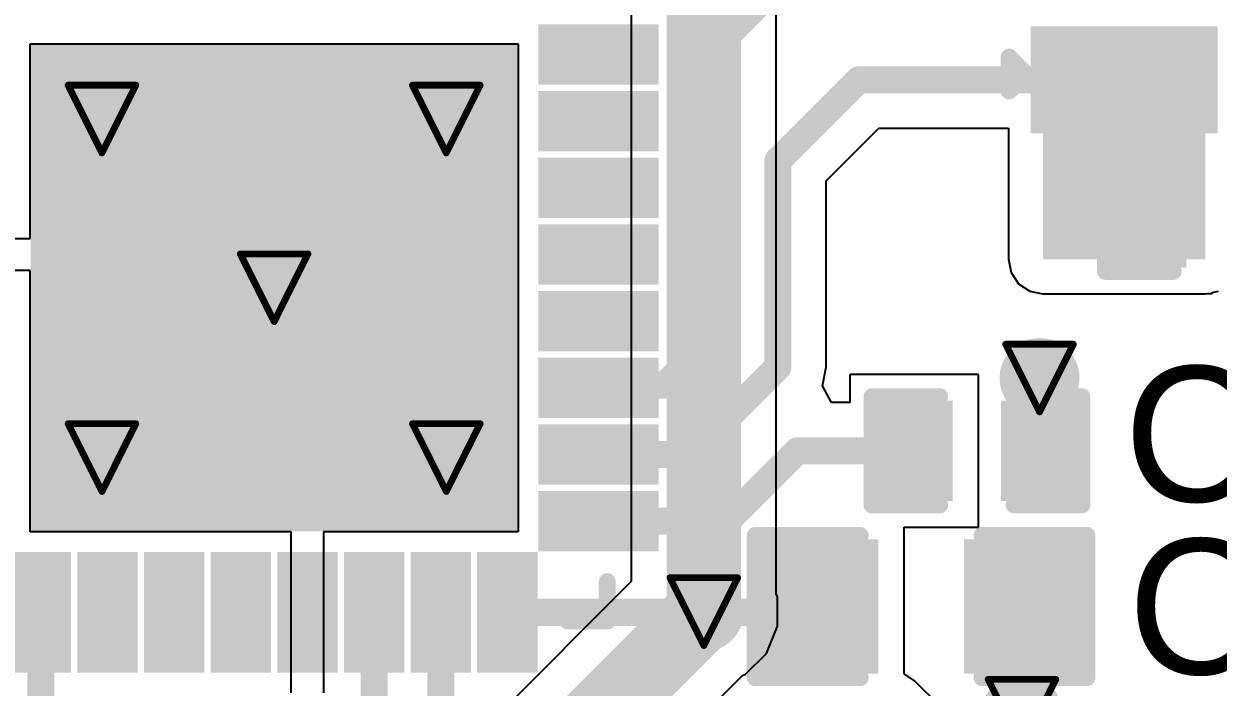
# Model space of a CAD drawing. Header units: inches. Extents: x -89 to 406, y -87 to 102.
# Drawn here: x -71.38 to -62.41, y -11.86 to -6.88 of the extents above; entities that cross this region are included whole.
import ezdxf

# ---------------------------------------------------------------- set-up
doc = ezdxf.new("R2010")
doc.units = ezdxf.units.IN
for name, color, linetype in [('Board_Outline', 56, 'Continuous'), ('Bottom Layer', 5, 'Continuous'), ('Drill Drawing', 1, 'Continuous'), ('Top Layer', 1, 'Continuous'), ('Top Overlay', 2, 'Continuous'), ('Top Paste', 8, 'Continuous'), ('Top Solder', 216, 'Continuous'), ('Via Holes', 16, 'Continuous')]:
    doc.layers.add(name, color=color, linetype=linetype)
doc.styles.add('Arial', font='', dxfattribs={"height": 0.2})
doc.styles.get('Arial').set_extended_font_data('Arial')

msp = doc.modelspace()

# ---------------------------------------------------------------- hatches: boundary and pattern name
at = {"layer": 'Bottom Layer'}
h = msp.add_hatch(color=5, dxfattribs=at)
edge = h.paths.add_edge_path()
edge.add_arc((-70.7898, -7.5946), 0.3, 0, 360)
h = msp.add_hatch(color=5, dxfattribs=at)
edge = h.paths.add_edge_path()
edge.add_arc((-68.2058, -7.5946), 0.3, 0, 360)
h = msp.add_hatch(color=5, dxfattribs=at)
edge = h.paths.add_edge_path()
edge.add_arc((-69.4978, -8.8606), 0.3, 0, 360)
h = msp.add_hatch(color=5, dxfattribs=at)
edge = h.paths.add_edge_path()
edge.add_arc((-63.754, -9.5377), 0.3, 0, 360)
h = msp.add_hatch(color=5, dxfattribs=at)
edge = h.paths.add_edge_path()
edge.add_arc((-70.7898, -10.1346), 0.3, 0, 360)
h = msp.add_hatch(color=5, dxfattribs=at)
edge = h.paths.add_edge_path()
edge.add_arc((-68.2058, -10.1346), 0.3, 0, 360)
h = msp.add_hatch(color=5, dxfattribs=at)
edge = h.paths.add_edge_path()
edge.add_arc((-66.2734, -11.2901), 0.3, 0, 360)
h = msp.add_hatch(color=5, dxfattribs=at)
edge = h.paths.add_edge_path()
edge.add_arc((-63.8858, -12.0521), 0.3, 0, 360)
at = {"layer": 'Top Layer'}
for points in [[(-66.7128, -7.2356), (-67.4128, -7.2356), (-67.4128, -6.9856), (-66.7128, -6.9856)], [(-63.7286, -8.647), (-62.5094, -8.647), (-62.5094, -6.996), (-63.7286, -6.996)], [(-63.719, -7.0008), (-62.519, -7.0008), (-62.519, -7.6008), (-63.719, -7.6008)], [(-67.7728, -10.5856), (-71.2228, -10.5856), (-71.2228, -7.1356), (-67.7728, -7.1356)], [(-66.7128, -7.7356), (-67.4128, -7.7356), (-67.4128, -7.4856), (-66.7128, -7.4856)], [(-66.7128, -8.2356), (-67.4128, -8.2356), (-67.4128, -7.9856), (-66.7128, -7.9856)], [(-63.1698, -8.6487), (-63.1698, -8.0137), (-62.7126, -8.0137), (-62.7126, -8.6487)], [(-66.7128, -8.7356), (-67.4128, -8.7356), (-67.4128, -8.4856), (-66.7128, -8.4856)], [(-66.7128, -9.2356), (-67.4128, -9.2356), (-67.4128, -8.9856), (-66.7128, -8.9856)], [(-66.7128, -9.7356), (-67.4128, -9.7356), (-67.4128, -9.4856), (-66.7128, -9.4856)], [(-64.4652, -9.7663), (-64.4652, -10.4013), (-64.9224, -10.4013), (-64.9224, -9.7663)], [(-63.5254, -9.7663), (-63.5254, -10.4013), (-63.9826, -10.4013), (-63.9826, -9.7663)], [(-66.7128, -10.2356), (-67.4128, -10.2356), (-67.4128, -9.9856), (-66.7128, -9.9856)], [(-66.7128, -10.7356), (-67.4128, -10.7356), (-67.4128, -10.4856), (-66.7128, -10.4856)], [(-65.786, -11.6967), (-65.786, -10.8077), (-65.024, -10.8077), (-65.024, -11.6967)], [(-64.262, -11.6967), (-64.262, -10.8077), (-63.5, -10.8077), (-63.5, -11.6967)], [(-71.1228, -10.9456), (-71.1228, -11.6456), (-71.3728, -11.6456), (-71.3728, -10.9456)], [(-70.6228, -10.9456), (-70.6228, -11.6456), (-70.8728, -11.6456), (-70.8728, -10.9456)], [(-70.1228, -10.9456), (-70.1228, -11.6456), (-70.3728, -11.6456), (-70.3728, -10.9456)], [(-69.6228, -10.9456), (-69.6228, -11.6456), (-69.8728, -11.6456), (-69.8728, -10.9456)], [(-69.1228, -10.9456), (-69.1228, -11.6456), (-69.3728, -11.6456), (-69.3728, -10.9456)], [(-68.6228, -10.9456), (-68.6228, -11.6456), (-68.8728, -11.6456), (-68.8728, -10.9456)], [(-68.1228, -10.9456), (-68.1228, -11.6456), (-68.3728, -11.6456), (-68.3728, -10.9456)], [(-67.6228, -10.9456), (-67.6228, -11.6456), (-67.8728, -11.6456), (-67.8728, -10.9456)]]:
    msp.add_hatch(color=1, dxfattribs=at).paths.add_polyline_path(points)
h = msp.add_hatch(color=1, dxfattribs=at)
edge = h.paths.add_edge_path()
edge.add_arc((-70.7898, -7.5946), 0.3, 0, 360)
h = msp.add_hatch(color=1, dxfattribs=at)
edge = h.paths.add_edge_path()
edge.add_arc((-68.2058, -7.5946), 0.3, 0, 360)
h = msp.add_hatch(color=1, dxfattribs=at)
edge = h.paths.add_edge_path()
edge.add_arc((-69.4978, -8.8606), 0.3, 0, 360)
h = msp.add_hatch(color=1, dxfattribs=at)
edge = h.paths.add_edge_path()
edge.add_arc((-63.754, -9.5377), 0.3, 0, 360)
h = msp.add_hatch(color=1, dxfattribs=at)
edge = h.paths.add_edge_path()
edge.add_arc((-70.7898, -10.1346), 0.3, 0, 360)
h = msp.add_hatch(color=1, dxfattribs=at)
edge = h.paths.add_edge_path()
edge.add_arc((-68.2058, -10.1346), 0.3, 0, 360)
h = msp.add_hatch(color=1, dxfattribs=at)
edge = h.paths.add_edge_path()
edge.add_arc((-66.2734, -11.2901), 0.3, 0, 360)
h = msp.add_hatch(color=1, dxfattribs=at)
edge = h.paths.add_edge_path()
edge.add_arc((-63.8858, -12.0521), 0.3, 0, 360)
at = {"layer": 'Top Paste'}
for points in [[(-66.7128, -7.2356), (-67.4128, -7.2356), (-67.4128, -6.9856), (-66.7128, -6.9856)], [(-63.719, -7.0008), (-62.519, -7.0008), (-62.519, -7.6008), (-63.719, -7.6008)], [(-66.7128, -7.7356), (-67.4128, -7.7356), (-67.4128, -7.4856), (-66.7128, -7.4856)], [(-66.7128, -8.2356), (-67.4128, -8.2356), (-67.4128, -7.9856), (-66.7128, -7.9856)], [(-63.1698, -8.6487), (-63.1698, -8.0137), (-62.7126, -8.0137), (-62.7126, -8.6487)], [(-66.7128, -8.7356), (-67.4128, -8.7356), (-67.4128, -8.4856), (-66.7128, -8.4856)], [(-66.7128, -9.2356), (-67.4128, -9.2356), (-67.4128, -8.9856), (-66.7128, -8.9856)], [(-66.7128, -9.7356), (-67.4128, -9.7356), (-67.4128, -9.4856), (-66.7128, -9.4856)], [(-64.4652, -9.7663), (-64.4652, -10.4013), (-64.9224, -10.4013), (-64.9224, -9.7663)], [(-63.5254, -9.7663), (-63.5254, -10.4013), (-63.9826, -10.4013), (-63.9826, -9.7663)], [(-66.7128, -10.2356), (-67.4128, -10.2356), (-67.4128, -9.9856), (-66.7128, -9.9856)], [(-66.7128, -10.7356), (-67.4128, -10.7356), (-67.4128, -10.4856), (-66.7128, -10.4856)], [(-65.786, -11.6967), (-65.786, -10.8077), (-65.024, -10.8077), (-65.024, -11.6967)], [(-64.262, -11.6967), (-64.262, -10.8077), (-63.5, -10.8077), (-63.5, -11.6967)], [(-71.1228, -10.9456), (-71.1228, -11.6456), (-71.3728, -11.6456), (-71.3728, -10.9456)], [(-70.6228, -10.9456), (-70.6228, -11.6456), (-70.8728, -11.6456), (-70.8728, -10.9456)], [(-70.1228, -10.9456), (-70.1228, -11.6456), (-70.3728, -11.6456), (-70.3728, -10.9456)], [(-69.6228, -10.9456), (-69.6228, -11.6456), (-69.8728, -11.6456), (-69.8728, -10.9456)], [(-69.1228, -10.9456), (-69.1228, -11.6456), (-69.3728, -11.6456), (-69.3728, -10.9456)], [(-68.6228, -10.9456), (-68.6228, -11.6456), (-68.8728, -11.6456), (-68.8728, -10.9456)], [(-68.1228, -10.9456), (-68.1228, -11.6456), (-68.3728, -11.6456), (-68.3728, -10.9456)], [(-67.6228, -10.9456), (-67.6228, -11.6456), (-67.8728, -11.6456), (-67.8728, -10.9456)]]:
    msp.add_hatch(color=8, dxfattribs=at).paths.add_polyline_path(points)
at = {"layer": 'Top Solder'}
for points in [[(-66.6112, -7.3372), (-67.5144, -7.3372), (-67.5144, -6.884), (-66.6112, -6.884)], [(-63.8206, -6.8992), (-62.4174, -6.8992), (-62.4174, -7.7024), (-63.8206, -7.7024)], [(-67.6712, -10.6872), (-71.3244, -10.6872), (-71.3244, -7.034), (-67.6712, -7.034)], [(-66.6112, -7.8372), (-67.5144, -7.8372), (-67.5144, -7.384), (-66.6112, -7.384)], [(-66.6112, -8.3372), (-67.5144, -8.3372), (-67.5144, -7.884), (-66.6112, -7.884)], [(-63.2298, -8.7087), (-63.2298, -7.9537), (-62.6526, -7.9537), (-62.6526, -8.7087)], [(-66.6112, -8.8372), (-67.5144, -8.8372), (-67.5144, -8.384), (-66.6112, -8.384)], [(-66.6112, -9.3372), (-67.5144, -9.3372), (-67.5144, -8.884), (-66.6112, -8.884)], [(-66.6112, -9.8372), (-67.5144, -9.8372), (-67.5144, -9.384), (-66.6112, -9.384)], [(-64.4052, -9.7063), (-64.4052, -10.4613), (-64.9824, -10.4613), (-64.9824, -9.7063)], [(-63.4654, -9.7063), (-63.4654, -10.4613), (-64.0426, -10.4613), (-64.0426, -9.7063)], [(-66.6112, -10.3372), (-67.5144, -10.3372), (-67.5144, -9.884), (-66.6112, -9.884)], [(-66.6112, -10.8372), (-67.5144, -10.8372), (-67.5144, -10.384), (-66.6112, -10.384)], [(-65.846, -11.7567), (-65.846, -10.7477), (-64.964, -10.7477), (-64.964, -11.7567)], [(-64.322, -11.7567), (-64.322, -10.7477), (-63.44, -10.7477), (-63.44, -11.7567)], [(-71.0212, -10.844), (-71.0212, -11.7472), (-71.4744, -11.7472), (-71.4744, -10.844)], [(-70.5212, -10.844), (-70.5212, -11.7472), (-70.9744, -11.7472), (-70.9744, -10.844)], [(-70.0212, -10.844), (-70.0212, -11.7472), (-70.4744, -11.7472), (-70.4744, -10.844)], [(-69.5212, -10.844), (-69.5212, -11.7472), (-69.9744, -11.7472), (-69.9744, -10.844)], [(-69.0212, -10.844), (-69.0212, -11.7472), (-69.4744, -11.7472), (-69.4744, -10.844)], [(-68.5212, -10.844), (-68.5212, -11.7472), (-68.9744, -11.7472), (-68.9744, -10.844)], [(-68.0212, -10.844), (-68.0212, -11.7472), (-68.4744, -11.7472), (-68.4744, -10.844)], [(-67.5212, -10.844), (-67.5212, -11.7472), (-67.9744, -11.7472), (-67.9744, -10.844)]]:
    msp.add_hatch(color=216, dxfattribs=at).paths.add_polyline_path(points)
at = {"layer": 'Via Holes'}
h = msp.add_hatch(color=7, dxfattribs=at)
edge = h.paths.add_edge_path()
edge.add_arc((-70.7898, -7.5946), 0.15, 0, 360)
h = msp.add_hatch(color=7, dxfattribs=at)
edge = h.paths.add_edge_path()
edge.add_arc((-68.2058, -7.5946), 0.15, 0, 360)
h = msp.add_hatch(color=7, dxfattribs=at)
edge = h.paths.add_edge_path()
edge.add_arc((-69.4978, -8.8606), 0.15, 0, 360)
h = msp.add_hatch(color=7, dxfattribs=at)
edge = h.paths.add_edge_path()
edge.add_arc((-63.754, -9.5377), 0.15, 0, 360)
h = msp.add_hatch(color=7, dxfattribs=at)
edge = h.paths.add_edge_path()
edge.add_arc((-70.7898, -10.1346), 0.15, 0, 360)
h = msp.add_hatch(color=7, dxfattribs=at)
edge = h.paths.add_edge_path()
edge.add_arc((-68.2058, -10.1346), 0.15, 0, 360)
h = msp.add_hatch(color=7, dxfattribs=at)
edge = h.paths.add_edge_path()
edge.add_arc((-66.2734, -11.2901), 0.15, 0, 360)

# ---------------------------------------------------------------- linework, layer by layer
at = {"layer": 'Board_Outline'}
msp.add_lwpolyline([(87.3125, 0, 0.254, 0.254, 1), (-87.3125, 0, 0.254, 0.254, 1)], format="xyseb", close=True, dxfattribs=at)
at = {"layer": 'Bottom Layer'}
for p, q in [((-65.7296, -11.1554), (-65.7296, -5.0752)), ((-66.8173, -5.3005), (-66.8173, -11.0648)), ((-66.8173, -11.0648), (-68.5944, -12.842)), ((-65.7194, -11.1799), (-65.7296, -11.1554)), ((-65.7194, -11.4003), (-65.7194, -11.1799)), ((-65.8037, -11.6039), (-65.7194, -11.4003)), ((-65.9596, -11.7598), (-65.8037, -11.6039)), ((-67.9845, -13.7704), (-65.9841, -11.7699)), ((-65.9841, -11.7699), (-65.9596, -11.7598))]:
    msp.add_line(p, q, dxfattribs=at)
for points in [[(-66.2734, -11.2901, 0.5588, 0.5588, 0), (-66.2734, -5.0752, 0.5588, 0.5588, 0)], [(-68.3691, -13.3858, 0.5588, 0.5588, 0), (-66.2734, -11.2901, 0.5588, 0.5588, 0)]]:
    msp.add_lwpolyline(points, format="xyseb", dxfattribs=at)
msp.add_lwpolyline([(-66.4131, -11.2901, 0.2794, 0.2794, 1), (-66.1337, -11.2901, 0.2794, 0.2794, 1)], format="xyseb", close=True, dxfattribs=at)
msp.add_lwpolyline([(-66.4131, -11.2901, 0.2794, 0.2794, 1), (-66.1337, -11.2901, 0.2794, 0.2794, 1)], format="xyseb", close=True, dxfattribs=at)
at = {"layer": 'Drill Drawing'}
for points in [[(-71.0438, -7.3406, 0.0508, 0.0508, 0), (-70.5358, -7.3406, 0.0508, 0.0508, 0)], [(-71.0438, -7.3406, 0.0508, 0.0508, 0), (-70.7898, -7.8486, 0.0508, 0.0508, 0)], [(-70.7898, -7.8486, 0.0508, 0.0508, 0), (-70.5358, -7.3406, 0.0508, 0.0508, 0)], [(-68.4598, -7.3406, 0.0508, 0.0508, 0), (-67.9518, -7.3406, 0.0508, 0.0508, 0)], [(-68.4598, -7.3406, 0.0508, 0.0508, 0), (-68.2058, -7.8486, 0.0508, 0.0508, 0)], [(-68.2058, -7.8486, 0.0508, 0.0508, 0), (-67.9518, -7.3406, 0.0508, 0.0508, 0)], [(-69.7518, -8.6066, 0.0508, 0.0508, 0), (-69.2438, -8.6066, 0.0508, 0.0508, 0)], [(-69.7518, -8.6066, 0.0508, 0.0508, 0), (-69.4978, -9.1146, 0.0508, 0.0508, 0)], [(-69.4978, -9.1146, 0.0508, 0.0508, 0), (-69.2438, -8.6066, 0.0508, 0.0508, 0)], [(-64.008, -9.2837, 0.0508, 0.0508, 0), (-63.5, -9.2837, 0.0508, 0.0508, 0)], [(-64.008, -9.2837, 0.0508, 0.0508, 0), (-63.754, -9.7917, 0.0508, 0.0508, 0)], [(-63.754, -9.7917, 0.0508, 0.0508, 0), (-63.5, -9.2837, 0.0508, 0.0508, 0)], [(-71.0438, -9.8806, 0.0508, 0.0508, 0), (-70.5358, -9.8806, 0.0508, 0.0508, 0)], [(-71.0438, -9.8806, 0.0508, 0.0508, 0), (-70.7898, -10.3886, 0.0508, 0.0508, 0)], [(-70.7898, -10.3886, 0.0508, 0.0508, 0), (-70.5358, -9.8806, 0.0508, 0.0508, 0)], [(-68.4598, -9.8806, 0.0508, 0.0508, 0), (-67.9518, -9.8806, 0.0508, 0.0508, 0)], [(-68.4598, -9.8806, 0.0508, 0.0508, 0), (-68.2058, -10.3886, 0.0508, 0.0508, 0)], [(-68.2058, -10.3886, 0.0508, 0.0508, 0), (-67.9518, -9.8806, 0.0508, 0.0508, 0)], [(-66.5274, -11.0361, 0.0508, 0.0508, 0), (-66.0194, -11.0361, 0.0508, 0.0508, 0)], [(-66.5274, -11.0361, 0.0508, 0.0508, 0), (-66.2734, -11.5441, 0.0508, 0.0508, 0)], [(-66.2734, -11.5441, 0.0508, 0.0508, 0), (-66.0194, -11.0361, 0.0508, 0.0508, 0)], [(-64.1398, -11.7981, 0.0508, 0.0508, 0), (-63.6318, -11.7981, 0.0508, 0.0508, 0)], [(-64.1398, -11.7981, 0.0508, 0.0508, 0), (-63.8858, -12.3061, 0.0508, 0.0508, 0)], [(-63.8858, -12.3061, 0.0508, 0.0508, 0), (-63.6318, -11.7981, 0.0508, 0.0508, 0)]]:
    msp.add_lwpolyline(points, format="xyseb", dxfattribs=at)
for points in [[(-71.0565, -7.3406, 0.0254, 0.0254, 1), (-71.0311, -7.3406, 0.0254, 0.0254, 1)], [(-71.0565, -7.3406, 0.0254, 0.0254, 1), (-71.0311, -7.3406, 0.0254, 0.0254, 1)], [(-70.5485, -7.3406, 0.0254, 0.0254, 1), (-70.5231, -7.3406, 0.0254, 0.0254, 1)], [(-70.5485, -7.3406, 0.0254, 0.0254, 1), (-70.5231, -7.3406, 0.0254, 0.0254, 1)], [(-68.4725, -7.3406, 0.0254, 0.0254, 1), (-68.4471, -7.3406, 0.0254, 0.0254, 1)], [(-68.4725, -7.3406, 0.0254, 0.0254, 1), (-68.4471, -7.3406, 0.0254, 0.0254, 1)], [(-67.9645, -7.3406, 0.0254, 0.0254, 1), (-67.9391, -7.3406, 0.0254, 0.0254, 1)], [(-67.9645, -7.3406, 0.0254, 0.0254, 1), (-67.9391, -7.3406, 0.0254, 0.0254, 1)], [(-70.8025, -7.8486, 0.0254, 0.0254, 1), (-70.7771, -7.8486, 0.0254, 0.0254, 1)], [(-70.8025, -7.8486, 0.0254, 0.0254, 1), (-70.7771, -7.8486, 0.0254, 0.0254, 1)], [(-68.2185, -7.8486, 0.0254, 0.0254, 1), (-68.1931, -7.8486, 0.0254, 0.0254, 1)], [(-68.2185, -7.8486, 0.0254, 0.0254, 1), (-68.1931, -7.8486, 0.0254, 0.0254, 1)], [(-69.7645, -8.6066, 0.0254, 0.0254, 1), (-69.7391, -8.6066, 0.0254, 0.0254, 1)], [(-69.7645, -8.6066, 0.0254, 0.0254, 1), (-69.7391, -8.6066, 0.0254, 0.0254, 1)], [(-69.2565, -8.6066, 0.0254, 0.0254, 1), (-69.2311, -8.6066, 0.0254, 0.0254, 1)], [(-69.2565, -8.6066, 0.0254, 0.0254, 1), (-69.2311, -8.6066, 0.0254, 0.0254, 1)], [(-69.5105, -9.1146, 0.0254, 0.0254, 1), (-69.4851, -9.1146, 0.0254, 0.0254, 1)], [(-69.5105, -9.1146, 0.0254, 0.0254, 1), (-69.4851, -9.1146, 0.0254, 0.0254, 1)], [(-64.0207, -9.2837, 0.0254, 0.0254, 1), (-63.9953, -9.2837, 0.0254, 0.0254, 1)], [(-64.0207, -9.2837, 0.0254, 0.0254, 1), (-63.9953, -9.2837, 0.0254, 0.0254, 1)], [(-63.5127, -9.2837, 0.0254, 0.0254, 1), (-63.4873, -9.2837, 0.0254, 0.0254, 1)], [(-63.5127, -9.2837, 0.0254, 0.0254, 1), (-63.4873, -9.2837, 0.0254, 0.0254, 1)], [(-63.7667, -9.7917, 0.0254, 0.0254, 1), (-63.7413, -9.7917, 0.0254, 0.0254, 1)], [(-63.7667, -9.7917, 0.0254, 0.0254, 1), (-63.7413, -9.7917, 0.0254, 0.0254, 1)], [(-71.0565, -9.8806, 0.0254, 0.0254, 1), (-71.0311, -9.8806, 0.0254, 0.0254, 1)], [(-71.0565, -9.8806, 0.0254, 0.0254, 1), (-71.0311, -9.8806, 0.0254, 0.0254, 1)], [(-70.5485, -9.8806, 0.0254, 0.0254, 1), (-70.5231, -9.8806, 0.0254, 0.0254, 1)], [(-70.5485, -9.8806, 0.0254, 0.0254, 1), (-70.5231, -9.8806, 0.0254, 0.0254, 1)], [(-68.4725, -9.8806, 0.0254, 0.0254, 1), (-68.4471, -9.8806, 0.0254, 0.0254, 1)], [(-68.4725, -9.8806, 0.0254, 0.0254, 1), (-68.4471, -9.8806, 0.0254, 0.0254, 1)], [(-67.9645, -9.8806, 0.0254, 0.0254, 1), (-67.9391, -9.8806, 0.0254, 0.0254, 1)], [(-67.9645, -9.8806, 0.0254, 0.0254, 1), (-67.9391, -9.8806, 0.0254, 0.0254, 1)], [(-70.8025, -10.3886, 0.0254, 0.0254, 1), (-70.7771, -10.3886, 0.0254, 0.0254, 1)], [(-70.8025, -10.3886, 0.0254, 0.0254, 1), (-70.7771, -10.3886, 0.0254, 0.0254, 1)], [(-68.2185, -10.3886, 0.0254, 0.0254, 1), (-68.1931, -10.3886, 0.0254, 0.0254, 1)], [(-68.2185, -10.3886, 0.0254, 0.0254, 1), (-68.1931, -10.3886, 0.0254, 0.0254, 1)], [(-66.5401, -11.0361, 0.0254, 0.0254, 1), (-66.5147, -11.0361, 0.0254, 0.0254, 1)], [(-66.5401, -11.0361, 0.0254, 0.0254, 1), (-66.5147, -11.0361, 0.0254, 0.0254, 1)], [(-66.0321, -11.0361, 0.0254, 0.0254, 1), (-66.0067, -11.0361, 0.0254, 0.0254, 1)], [(-66.0321, -11.0361, 0.0254, 0.0254, 1), (-66.0067, -11.0361, 0.0254, 0.0254, 1)], [(-66.2861, -11.5441, 0.0254, 0.0254, 1), (-66.2607, -11.5441, 0.0254, 0.0254, 1)], [(-66.2861, -11.5441, 0.0254, 0.0254, 1), (-66.2607, -11.5441, 0.0254, 0.0254, 1)], [(-64.1525, -11.7981, 0.0254, 0.0254, 1), (-64.1271, -11.7981, 0.0254, 0.0254, 1)], [(-64.1525, -11.7981, 0.0254, 0.0254, 1), (-64.1271, -11.7981, 0.0254, 0.0254, 1)], [(-63.6445, -11.7981, 0.0254, 0.0254, 1), (-63.6191, -11.7981, 0.0254, 0.0254, 1)], [(-63.6445, -11.7981, 0.0254, 0.0254, 1), (-63.6191, -11.7981, 0.0254, 0.0254, 1)]]:
    msp.add_lwpolyline(points, format="xyseb", close=True, dxfattribs=at)
at = {"layer": 'Top Layer'}
for p, q in [((-71.3288, -7.9896), (-71.3288, -7.0296)), ((-71.3288, -7.0296), (-67.6668, -7.0296)), ((-67.6668, -7.0296), (-67.6668, -7.4896)), ((-67.6668, -7.4896), (-67.6668, -8.4896)), ((-65.3552, -8.0575), (-64.961, -7.6634)), ((-64.961, -7.6634), (-63.9876, -7.6634)), ((-63.9876, -7.6634), (-63.9876, -8.647)), ((-71.3288, -8.4896), (-71.3288, -7.9896)), ((-65.3552, -9.4568), (-65.3552, -8.0575)), ((-72.5368, -8.4896), (-71.3288, -8.4896)), ((-67.6668, -8.4896), (-67.6668, -9.4896)), ((-63.9876, -8.647), (-63.9679, -8.7461)), ((-71.3288, -8.7316), (-72.5368, -8.7316)), ((-71.3288, -9.4896), (-71.3288, -8.7316)), ((-63.9679, -8.7461), (-63.9117, -8.8301)), ((-63.9117, -8.8301), (-63.8277, -8.8863)), ((-63.8277, -8.8863), (-63.7286, -8.906)), ((-63.7286, -8.906), (-62.5094, -8.906)), ((-62.5094, -8.906), (-62.493, -8.9027)), ((-62.493, -8.9027), (-62.4586, -8.9027)), ((-62.4586, -8.8959), (-62.4103, -8.8863)), ((-62.4586, -8.9027), (-62.4586, -8.8959)), ((-71.3288, -10.6916), (-71.3288, -9.4896)), ((-67.6668, -9.4896), (-67.6668, -10.6916)), ((-65.3828, -9.5955), (-65.3552, -9.4568)), ((-65.3552, -9.4568), (-65.3552, -9.4568)), ((-64.2112, -9.5123), (-65.1764, -9.5123)), ((-65.1764, -9.5123), (-65.1764, -9.7212)), ((-64.2112, -10.6553), (-64.2112, -9.5123)), ((-65.3141, -9.7212), (-65.3828, -9.5955)), ((-65.1764, -9.7212), (-65.3141, -9.7212)), ((-64.77, -11.7561), (-64.77, -10.6553)), ((-64.77, -10.6553), (-64.2112, -10.6553)), ((-69.3688, -10.6916), (-71.3288, -10.6916)), ((-69.3688, -11.8996), (-69.3688, -10.6916)), ((-67.6668, -10.6916), (-69.1268, -10.6916)), ((-69.1268, -10.6916), (-69.1268, -11.8996)), ((-64.6914, -11.8086), (-64.77, -11.7561)), ((-64.4994, -12.0006), (-64.6914, -11.8086))]:
    msp.add_line(p, q, dxfattribs=at)
for points in [[(-66.175, -7.0438, 0.2032, 0.2032, 0), (-65.532, -6.4008, 0.2032, 0.2032, 0)], [(-66.175, -9.2007, 0.2032, 0.2032, 0), (-66.175, -7.0438, 0.2032, 0.2032, 0)], [(-65.7178, -7.9074, 0.2032, 0.2032, 0), (-65.1112, -7.3008, 0.2032, 0.2032, 0)], [(-65.1112, -7.3008, 0.2032, 0.2032, 0), (-63.119, -7.3008, 0.2032, 0.2032, 0)], [(-65.7178, -9.4568, 0.2032, 0.2032, 0), (-65.7178, -7.9074, 0.2032, 0.2032, 0)], [(-66.5655, -9.5912, 0.2032, 0.2032, 0), (-66.175, -9.2007, 0.2032, 0.2032, 0)], [(-66.3716, -10.1106, 0.2032, 0.2032, 0), (-65.7178, -9.4568, 0.2032, 0.2032, 0)], [(-67.0628, -9.5912, 0.2032, 0.2032, 0), (-66.5655, -9.5912, 0.2032, 0.2032, 0)], [(-67.0628, -9.6106, 0.2032, 0.2032, 0), (-67.0628, -9.5912, 0.2032, 0.2032, 0)], [(-67.0628, -10.1106, 0.2032, 0.2032, 0), (-66.3716, -10.1106, 0.2032, 0.2032, 0)], [(-66.0969, -10.6106, 0.2032, 0.2032, 0), (-65.5701, -10.0838, 0.2032, 0.2032, 0)], [(-65.5701, -10.0838, 0.2032, 0.2032, 0), (-64.6938, -10.0838, 0.2032, 0.2032, 0)], [(-67.0628, -10.6106, 0.2032, 0.2032, 0), (-66.0969, -10.6106, 0.2032, 0.2032, 0)], [(-65.4992, -11.2956, 0.2032, 0.2032, 0), (-65.405, -11.2014, 0.2032, 0.2032, 0)], [(-71.2478, -13.385, 0.2032, 0.2032, 0), (-71.2478, -11.2956, 0.2032, 0.2032, 0)], [(-68.7478, -12.5249, 0.2032, 0.2032, 0), (-68.7478, -11.2956, 0.2032, 0.2032, 0)], [(-68.2478, -11.9654, 0.2032, 0.2032, 0), (-68.2478, -11.2956, 0.2032, 0.2032, 0)], [(-67.7478, -11.2956, 0.2032, 0.2032, 0), (-65.4992, -11.2956, 0.2032, 0.2032, 0)]]:
    msp.add_lwpolyline(points, format="xyseb", dxfattribs=at)
for points in [[(-66.2258, -7.0438, 0.1016, 0.1016, 1), (-66.1242, -7.0438, 0.1016, 0.1016, 1)], [(-66.2258, -7.0438, 0.1016, 0.1016, 1), (-66.1242, -7.0438, 0.1016, 0.1016, 1)], [(-65.162, -7.3008, 0.1016, 0.1016, 1), (-65.0604, -7.3008, 0.1016, 0.1016, 1)], [(-65.162, -7.3008, 0.1016, 0.1016, 1), (-65.0604, -7.3008, 0.1016, 0.1016, 1)], [(-63.1698, -7.3008, 0.1016, 0.1016, 1), (-63.0682, -7.3008, 0.1016, 0.1016, 1)], [(-65.7686, -7.9074, 0.1016, 0.1016, 1), (-65.667, -7.9074, 0.1016, 0.1016, 1)], [(-65.7686, -7.9074, 0.1016, 0.1016, 1), (-65.667, -7.9074, 0.1016, 0.1016, 1)], [(-66.2258, -9.2007, 0.1016, 0.1016, 1), (-66.1242, -9.2007, 0.1016, 0.1016, 1)], [(-66.2258, -9.2007, 0.1016, 0.1016, 1), (-66.1242, -9.2007, 0.1016, 0.1016, 1)], [(-65.7686, -9.4568, 0.1016, 0.1016, 1), (-65.667, -9.4568, 0.1016, 0.1016, 1)], [(-65.7686, -9.4568, 0.1016, 0.1016, 1), (-65.667, -9.4568, 0.1016, 0.1016, 1)], [(-67.1136, -9.5912, 0.1016, 0.1016, 1), (-67.012, -9.5912, 0.1016, 0.1016, 1)], [(-67.1136, -9.5912, 0.1016, 0.1016, 1), (-67.012, -9.5912, 0.1016, 0.1016, 1)], [(-66.6163, -9.5912, 0.1016, 0.1016, 1), (-66.5147, -9.5912, 0.1016, 0.1016, 1)], [(-66.6163, -9.5912, 0.1016, 0.1016, 1), (-66.5147, -9.5912, 0.1016, 0.1016, 1)], [(-67.1136, -9.6106, 0.1016, 0.1016, 1), (-67.012, -9.6106, 0.1016, 0.1016, 1)], [(-67.1136, -10.1106, 0.1016, 0.1016, 1), (-67.012, -10.1106, 0.1016, 0.1016, 1)], [(-66.4224, -10.1106, 0.1016, 0.1016, 1), (-66.3208, -10.1106, 0.1016, 0.1016, 1)], [(-66.4224, -10.1106, 0.1016, 0.1016, 1), (-66.3208, -10.1106, 0.1016, 0.1016, 1)], [(-65.6209, -10.0838, 0.1016, 0.1016, 1), (-65.5193, -10.0838, 0.1016, 0.1016, 1)], [(-65.6209, -10.0838, 0.1016, 0.1016, 1), (-65.5193, -10.0838, 0.1016, 0.1016, 1)], [(-64.7446, -10.0838, 0.1016, 0.1016, 1), (-64.643, -10.0838, 0.1016, 0.1016, 1)], [(-67.1136, -10.6106, 0.1016, 0.1016, 1), (-67.012, -10.6106, 0.1016, 0.1016, 1)], [(-66.1477, -10.6106, 0.1016, 0.1016, 1), (-66.0461, -10.6106, 0.1016, 0.1016, 1)], [(-66.1477, -10.6106, 0.1016, 0.1016, 1), (-66.0461, -10.6106, 0.1016, 0.1016, 1)], [(-65.4558, -11.2014, 0.1016, 0.1016, 1), (-65.3542, -11.2014, 0.1016, 0.1016, 1)], [(-71.2986, -11.2956, 0.1016, 0.1016, 1), (-71.197, -11.2956, 0.1016, 0.1016, 1)], [(-68.7986, -11.2956, 0.1016, 0.1016, 1), (-68.697, -11.2956, 0.1016, 0.1016, 1)], [(-68.2986, -11.2956, 0.1016, 0.1016, 1), (-68.197, -11.2956, 0.1016, 0.1016, 1)], [(-67.7986, -11.2956, 0.1016, 0.1016, 1), (-67.697, -11.2956, 0.1016, 0.1016, 1)], [(-65.55, -11.2956, 0.1016, 0.1016, 1), (-65.4484, -11.2956, 0.1016, 0.1016, 1)], [(-65.55, -11.2956, 0.1016, 0.1016, 1), (-65.4484, -11.2956, 0.1016, 0.1016, 1)]]:
    msp.add_lwpolyline(points, format="xyseb", close=True, dxfattribs=at)
at = {"layer": 'Top Overlay'}
for points in [[(-63.9822, -7.1302, 0.127, 0.127, 0), (-63.8552, -7.2572, 0.127, 0.127, 0)], [(-63.9822, -7.3842, 0.127, 0.127, 0), (-63.9822, -7.1302, 0.127, 0.127, 0)], [(-63.9822, -7.3842, 0.127, 0.127, 0), (-63.8552, -7.2572, 0.127, 0.127, 0)], [(-63.2587, -8.7376, 0.127, 0.127, 0), (-63.2587, -7.9248, 0.127, 0.127, 0)], [(-63.2587, -7.9248, 0.127, 0.127, 0), (-62.7507, -7.9248, 0.127, 0.127, 0)], [(-63.2587, -8.7376, 0.127, 0.127, 0), (-62.7507, -8.7376, 0.127, 0.127, 0)], [(-65.0113, -10.4902, 0.127, 0.127, 0), (-65.0113, -9.6774, 0.127, 0.127, 0)], [(-65.0113, -9.6774, 0.127, 0.127, 0), (-64.5033, -9.6774, 0.127, 0.127, 0)], [(-63.9445, -9.6774, 0.127, 0.127, 0), (-63.4365, -9.6774, 0.127, 0.127, 0)], [(-63.4365, -10.4902, 0.127, 0.127, 0), (-63.4365, -9.6774, 0.127, 0.127, 0)], [(-66.4532, -10.6106, 0.127, 0.127, 0), (-66.3262, -10.4836, 0.127, 0.127, 0)], [(-66.3262, -10.7376, 0.127, 0.127, 0), (-66.3262, -10.4836, 0.127, 0.127, 0)], [(-65.0113, -10.4902, 0.127, 0.127, 0), (-64.5033, -10.4902, 0.127, 0.127, 0)], [(-63.9445, -10.4902, 0.127, 0.127, 0), (-63.4365, -10.4902, 0.127, 0.127, 0)], [(-66.4532, -10.6106, 0.127, 0.127, 0), (-66.3262, -10.7376, 0.127, 0.127, 0)], [(-65.8876, -10.7188, 0.127, 0.127, 0), (-65.1002, -10.7188, 0.127, 0.127, 0)], [(-65.8876, -11.7856, 0.127, 0.127, 0), (-65.8876, -10.7188, 0.127, 0.127, 0)], [(-64.1858, -10.7188, 0.127, 0.127, 0), (-63.3984, -10.7188, 0.127, 0.127, 0)], [(-63.3984, -11.7856, 0.127, 0.127, 0), (-63.3984, -10.7188, 0.127, 0.127, 0)], [(-66.9978, -11.3606, 0.127, 0.127, 0), (-66.9978, -11.0656, 0.127, 0.127, 0)], [(-67.2928, -11.3606, 0.127, 0.127, 0), (-66.9978, -11.3606, 0.127, 0.127, 0)], [(-65.8876, -11.7856, 0.127, 0.127, 0), (-65.1002, -11.7856, 0.127, 0.127, 0)], [(-64.1858, -11.7856, 0.127, 0.127, 0), (-63.3984, -11.7856, 0.127, 0.127, 0)]]:
    msp.add_lwpolyline(points, format="xyseb", dxfattribs=at)
for points in [[(-64.014, -7.1302, 0.0635, 0.0635, 1), (-63.9505, -7.1302, 0.0635, 0.0635, 1)], [(-64.014, -7.1302, 0.0635, 0.0635, 1), (-63.9505, -7.1302, 0.0635, 0.0635, 1)], [(-63.887, -7.2572, 0.0635, 0.0635, 1), (-63.8235, -7.2572, 0.0635, 0.0635, 1)], [(-63.887, -7.2572, 0.0635, 0.0635, 1), (-63.8235, -7.2572, 0.0635, 0.0635, 1)], [(-64.014, -7.3842, 0.0635, 0.0635, 1), (-63.9505, -7.3842, 0.0635, 0.0635, 1)], [(-64.014, -7.3842, 0.0635, 0.0635, 1), (-63.9505, -7.3842, 0.0635, 0.0635, 1)], [(-63.2904, -7.9248, 0.0635, 0.0635, 1), (-63.227, -7.9248, 0.0635, 0.0635, 1)], [(-63.2904, -7.9248, 0.0635, 0.0635, 1), (-63.227, -7.9248, 0.0635, 0.0635, 1)], [(-62.7824, -7.9248, 0.0635, 0.0635, 1), (-62.7189, -7.9248, 0.0635, 0.0635, 1)], [(-63.2904, -8.7376, 0.0635, 0.0635, 1), (-63.227, -8.7376, 0.0635, 0.0635, 1)], [(-63.2904, -8.7376, 0.0635, 0.0635, 1), (-63.227, -8.7376, 0.0635, 0.0635, 1)], [(-62.7824, -8.7376, 0.0635, 0.0635, 1), (-62.7189, -8.7376, 0.0635, 0.0635, 1)], [(-65.043, -9.6774, 0.0635, 0.0635, 1), (-64.9796, -9.6774, 0.0635, 0.0635, 1)], [(-65.043, -9.6774, 0.0635, 0.0635, 1), (-64.9796, -9.6774, 0.0635, 0.0635, 1)], [(-64.535, -9.6774, 0.0635, 0.0635, 1), (-64.4715, -9.6774, 0.0635, 0.0635, 1)], [(-63.9762, -9.6774, 0.0635, 0.0635, 1), (-63.9128, -9.6774, 0.0635, 0.0635, 1)], [(-63.4682, -9.6774, 0.0635, 0.0635, 1), (-63.4047, -9.6774, 0.0635, 0.0635, 1)], [(-63.4682, -9.6774, 0.0635, 0.0635, 1), (-63.4047, -9.6774, 0.0635, 0.0635, 1)], [(-66.358, -10.4836, 0.0635, 0.0635, 1), (-66.2945, -10.4836, 0.0635, 0.0635, 1)], [(-66.358, -10.4836, 0.0635, 0.0635, 1), (-66.2945, -10.4836, 0.0635, 0.0635, 1)], [(-65.043, -10.4902, 0.0635, 0.0635, 1), (-64.9796, -10.4902, 0.0635, 0.0635, 1)], [(-65.043, -10.4902, 0.0635, 0.0635, 1), (-64.9796, -10.4902, 0.0635, 0.0635, 1)], [(-64.535, -10.4902, 0.0635, 0.0635, 1), (-64.4715, -10.4902, 0.0635, 0.0635, 1)], [(-63.9762, -10.4902, 0.0635, 0.0635, 1), (-63.9128, -10.4902, 0.0635, 0.0635, 1)], [(-63.4682, -10.4902, 0.0635, 0.0635, 1), (-63.4047, -10.4902, 0.0635, 0.0635, 1)], [(-63.4682, -10.4902, 0.0635, 0.0635, 1), (-63.4047, -10.4902, 0.0635, 0.0635, 1)], [(-66.485, -10.6106, 0.0635, 0.0635, 1), (-66.4215, -10.6106, 0.0635, 0.0635, 1)], [(-66.485, -10.6106, 0.0635, 0.0635, 1), (-66.4215, -10.6106, 0.0635, 0.0635, 1)], [(-65.9193, -10.7188, 0.0635, 0.0635, 1), (-65.8559, -10.7188, 0.0635, 0.0635, 1)], [(-65.9193, -10.7188, 0.0635, 0.0635, 1), (-65.8559, -10.7188, 0.0635, 0.0635, 1)], [(-65.1319, -10.7188, 0.0635, 0.0635, 1), (-65.0684, -10.7188, 0.0635, 0.0635, 1)], [(-64.2175, -10.7188, 0.0635, 0.0635, 1), (-64.154, -10.7188, 0.0635, 0.0635, 1)], [(-63.4301, -10.7188, 0.0635, 0.0635, 1), (-63.3666, -10.7188, 0.0635, 0.0635, 1)], [(-63.4301, -10.7188, 0.0635, 0.0635, 1), (-63.3666, -10.7188, 0.0635, 0.0635, 1)], [(-66.358, -10.7376, 0.0635, 0.0635, 1), (-66.2945, -10.7376, 0.0635, 0.0635, 1)], [(-66.358, -10.7376, 0.0635, 0.0635, 1), (-66.2945, -10.7376, 0.0635, 0.0635, 1)], [(-67.0296, -11.0656, 0.0635, 0.0635, 1), (-66.9661, -11.0656, 0.0635, 0.0635, 1)], [(-67.3246, -11.3606, 0.0635, 0.0635, 1), (-67.2611, -11.3606, 0.0635, 0.0635, 1)], [(-67.0296, -11.3606, 0.0635, 0.0635, 1), (-66.9661, -11.3606, 0.0635, 0.0635, 1)], [(-67.0296, -11.3606, 0.0635, 0.0635, 1), (-66.9661, -11.3606, 0.0635, 0.0635, 1)], [(-65.9193, -11.7856, 0.0635, 0.0635, 1), (-65.8559, -11.7856, 0.0635, 0.0635, 1)], [(-65.9193, -11.7856, 0.0635, 0.0635, 1), (-65.8559, -11.7856, 0.0635, 0.0635, 1)], [(-65.1319, -11.7856, 0.0635, 0.0635, 1), (-65.0684, -11.7856, 0.0635, 0.0635, 1)], [(-64.2175, -11.7856, 0.0635, 0.0635, 1), (-64.154, -11.7856, 0.0635, 0.0635, 1)], [(-63.4301, -11.7856, 0.0635, 0.0635, 1), (-63.3666, -11.7856, 0.0635, 0.0635, 1)], [(-63.4301, -11.7856, 0.0635, 0.0635, 1), (-63.3666, -11.7856, 0.0635, 0.0635, 1)]]:
    msp.add_lwpolyline(points, format="xyseb", close=True, dxfattribs=at)

# ---------------------------------------------------------------- texts
at = {"layer": 'Top Overlay', "style": 'Arial'}
for s, p in [('C21', (-63.1229, -10.4646)), ('C17', (-63.0932, -11.76))]:
    msp.add_text(s, height=1.016, dxfattribs=at).set_placement(p)

doc.saveas('drawing.dxf')
